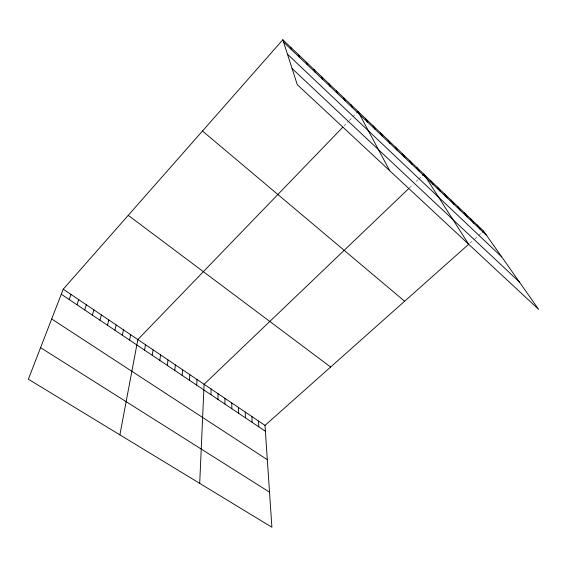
<?xml version="1.0" encoding="UTF-8"?>
<svg xmlns="http://www.w3.org/2000/svg" width="567" height="567" viewBox="0 0 567 567"><rect width="100%" height="100%" fill="white"/><g stroke="black" fill="none" stroke-linecap="round" stroke-linejoin="round"><path stroke-width="0.43" stroke-dasharray="2.83 2.13" d="M343.985 125.987L348.641 121.161M349.229 120.558L352.157 117.525M352.745 116.915L356.267 113.258M409.381 187.975L413.13 184.381M416.256 181.39L418.155 179.583M418.786 178.981L421.94 175.961M469.866 243.222L474.203 239.366M474.82 238.82L477.931 236.049M478.555 235.496L481.05 233.278"/><path stroke-width="0.85" d="M224.929 404.087L224.957 398.367M217.969 399.416L218.068 393.718M210.938 394.696L211.115 389.019M199.704 483.36L204.092 384.284L408.75 188.57M196.678 385.121L197.011 379.5M189.449 380.266L189.86 374.674M182.149 375.368L182.645 369.797M174.778 370.421L175.352 364.879M167.336 365.424L167.995 359.91M159.823 360.378L160.567 354.899M152.239 355.289L153.069 349.832M144.578 350.144L145.499 344.722M119.885 434.854L137.852 339.562L342.822 127.192M129.595 340.087L130.694 334.728M122.281 335.182L123.471 329.852M114.903 330.228L116.185 324.934M107.461 325.224L108.829 319.965M99.941 320.178L101.408 314.954M92.357 315.089L93.916 309.894M84.696 309.943L86.354 304.791M76.963 304.755L78.721 299.631M69.16 299.518L71.017 294.429M63.235 289.184L28.35 379.224L271.905 527.246L264.995 425.399L63.235 289.184L282.827 39.754L483.545 231.053L538.65 309.405L297.264 84.653L282.827 39.754M356.856 112.649L358.032 111.43L389.735 170.752M422.571 175.352L423.84 174.147L468.633 244.207M264.995 425.399L468.633 244.32M482.297 232.165L483.545 231.053M40.576 347.67L269.523 492.149M51.689 318.98L267.319 459.688M61.279 294.23L265.391 431.246M128.227 215.361L330.625 367.033M202.476 131.02L404.625 301.233M292.083 68.536L519.322 281.919M287.49 54.248L501.767 256.957M283.606 42.185L486.628 235.44M477.187 224.993L480.214 229.33M470.759 218.869L473.721 223.15M464.267 212.682L467.165 216.913M457.704 206.431L460.539 210.605M451.077 200.108L453.841 204.226M444.372 193.723L447.072 197.784M437.604 187.266L440.226 191.27M430.757 180.738L433.308 184.686M416.844 167.478L419.247 171.298M409.771 160.745L412.103 164.494M402.627 153.926L404.873 157.619M395.397 147.044L397.566 150.659M388.09 140.077L390.181 143.628M380.698 133.039L382.704 136.512M373.228 125.917L375.148 129.319M365.672 118.716L367.501 122.047M350.867 104.604L352.518 107.78M343.63 97.708L345.197 100.806M336.316 90.734L337.79 93.761M328.917 83.682L330.299 86.631M321.446 76.559L322.729 79.423M313.891 69.358L315.075 72.144M306.251 62.079L307.342 64.773M298.525 54.723L299.518 57.331M290.722 47.281L291.608 49.797M258.467 420.998L258.8 426.823M251.89 416.554L252.152 422.358M245.249 412.067L245.44 417.858M238.544 407.545L238.664 413.308M231.783 402.974L231.832 408.722"/></g></svg>
